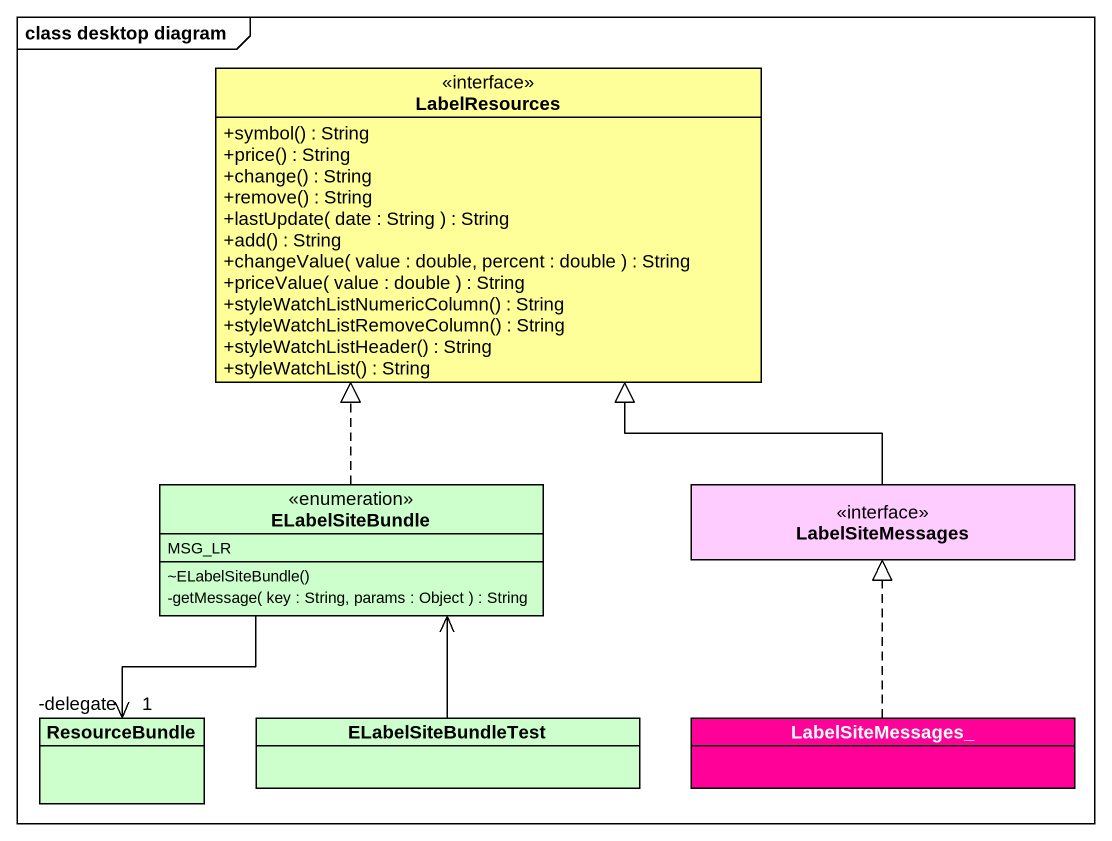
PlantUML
@startuml
mainframe class desktop diagram
hide circle
hide empty members
skinparam classAttributeIconSize 0
interface LabelResources #FFFF99 {
  +symbol() : String
  +price() : String
  +change() : String
  +remove() : String
  +lastUpdate( date : String ) : String
  +add() : String
  +changeValue( value : double, percent : double ) : String
  +priceValue( value : double ) : String
  +styleWatchListNumericColumn() : String
  +styleWatchListRemoveColumn() : String
  +styleWatchListHeader() : String
  +styleWatchList() : String
}
enum ELabelSiteBundle #CCFFCC {
  MSG_LR
  ~ELabelSiteBundle()
  -getMessage( key : String, params : Object ) : String
}
interface LabelSiteMessages #FFCCFF
class ResourceBundle #CCFFCC
class ELabelSiteBundleTest #CCFFCC
class "LabelSiteMessages_" as LabelSiteMessages_2 #FF0099
ELabelSiteBundle .up.|> LabelResources
LabelSiteMessages -up-|> LabelResources
ResourceBundle "-delegate\n1" <-up- ELabelSiteBundle
ELabelSiteBundleTest -up-> ELabelSiteBundle
LabelSiteMessages_2 .up.|> LabelSiteMessages
@enduml
